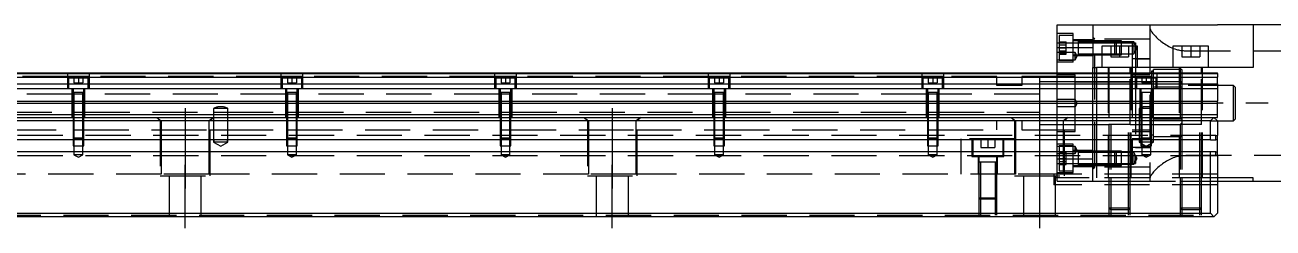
# Model space of a CAD drawing. Extents: x -51 to 1046, y -358 to 109.
# Drawn here: x 485 to 835.6, y -317.1 to -259.9 of the extents above; entities that cross this region are included whole.
import ezdxf

# ---------------------------------------------------------------- set-up
doc = ezdxf.new("R2010")
doc.units = 0
doc.linetypes.add('CENTER', pattern=[50.8, 31.75, -6.35, 6.35, -6.35])
doc.linetypes.add('DASHED', pattern=[19.05, 12.7, -6.35])
doc.layers.get('0').update_dxf_attribs({"linetype": 'CONTINUOUS'})
doc.layers.add('CENTER', color=1, linetype='CENTER')

msp = doc.modelspace()

# ---------------------------------------------------------------- linework, layer by layer
at = {"color": 7, "linetype": 'CONTINUOUS'}
for p, q in [((775, -266.28), (775, -259.93)), ((775, -259.93), (785, -259.93)), ((785, -259.93), (820, -259.93)), ((785, -259.93), (785, -271.93)), ((830, -259.93), (820, -259.93)), ((851, -259.93), (830, -259.93)), ((830, -259.93), (830, -271.93)), ((775, -273.43), (775, -266.28)), ((775, -266.28), (785, -266.28)), ((787.5, -265.93), (787.5, -271.93)), ((797.5, -265.93), (787.5, -265.93)), ((797.5, -271.93), (797.5, -265.93)), ((807.5, -265.93), (807.5, -271.93)), ((817.5, -265.93), (807.5, -265.93)), ((817.5, -271.93), (817.5, -265.93)), ((478.5, -273.43), (820, -273.43)), ((785, -271.93), (786, -271.93)), ((785, -273.43), (785, -271.93)), ((830, -271.93), (786, -271.93)), ((786, -271.93), (786, -273.43)), ((820, -273.56), (820, -273.43)), ((478.5, -273.56), (820, -273.56)), ((478.5, -274.64), (820, -274.64)), ((478.5, -276.51), (820, -276.51)), ((820, -273.56), (820, -274.64)), ((820, -276.51), (820, -274.64)), ((820, -276.51), (820, -277.86)), ((478.5, -277.86), (820, -277.86)), ((801.5, -278.93), (798.5, -278.93)), ((800, -278.93), (798.5, -278.93)), ((801.5, -278.93), (800, -278.93)), ((820, -277.86), (820, -281.34)), ((398.5, -281.93), (820, -281.93)), ((478.5, -281.34), (820, -281.34)), ((820, -281.93), (820, -281.34)), ((820, -285.13), (820, -281.93)), ((0, -285.13), (820, -285.13)), ((1, -285.93), (819, -285.93)), ((818, -286.93), (2, -286.93)), ((818, -286.93), (819, -285.93)), ((818, -292.23), (818, -286.93)), ((819, -285.93), (820, -286.93)), ((819, -285.93), (820, -285.93)), ((820, -285.93), (820, -285.13)), ((820, -286.93), (820, -291.08)), ((818, -292.23), (2, -292.23)), ((818, -292.23), (819.5, -292.23)), ((819.5, -292.23), (819.5, -291.08)), ((819.5, -291.08), (820, -291.08)), ((820, -292.23), (819.5, -292.23)), ((820, -292.23), (820, -291.08)), ((820, -295.63), (820, -292.23)), ((818, -295.63), (2, -295.63)), ((819.5, -295.63), (818, -295.63)), ((818, -312.93), (818, -295.63)), ((819.5, -295.63), (820, -295.63)), ((819.5, -296.78), (819.5, -295.63)), ((820, -296.78), (819.5, -296.78)), ((820, -296.78), (820, -295.63)), ((820, -296.78), (820, -312.93)), ((830, -302.93), (820, -302.93)), ((820, -303.93), (830, -303.93)), ((830, -303.93), (830, -302.93)), ((830, -303.93), (851, -303.93)), ((819, -313.93), (1, -313.93)), ((2, -312.93), (818, -312.93)), ((819, -313.93), (818, -312.93)), ((820, -312.93), (819, -313.93))]:
    msp.add_line(p, q, dxfattribs=at)
at = {"color": 3, "linetype": 'DASHED'}
for p, q in [((779.5, -262.37), (775, -262.37)), ((779.5, -262.87), (775.5, -262.87)), ((775.5, -262.87), (775.5, -266.37)), ((779.5, -270.37), (779.5, -262.37)), ((801, -259.93), (801, -260.55)), ((801, -260.55), (801.01, -260.69)), ((801, -260.55), (801, -303.31)), ((801.01, -260.69), (801.04, -260.85)), ((801.04, -260.85), (801.08, -261.01)), ((801.08, -261.01), (801.15, -261.19)), ((801.15, -261.19), (801.23, -261.37)), ((801.23, -261.37), (801.34, -261.57)), ((801.34, -261.57), (801.45, -261.76)), ((801.45, -261.76), (801.59, -261.97)), ((801.59, -261.97), (801.79, -262.25)), ((801.79, -262.25), (802.02, -262.53)), ((802.02, -262.53), (802.27, -262.83)), ((802.27, -262.83), (802.55, -263.12)), ((775, -264.93), (775.5, -264.93)), ((775, -264.93), (775.5, -264.93)), ((775.5, -264.64), (777.5, -264.64)), ((775.5, -264.87), (777.5, -264.87)), ((775.5, -264.93), (779.5, -264.93)), ((775.5, -264.93), (779.5, -264.93)), ((775.5, -265.51), (777.5, -265.51)), ((775.5, -266.37), (775.5, -269.87)), ((775.5, -266.37), (777.5, -266.37)), ((777.5, -265.51), (777.5, -264.64)), ((777.5, -267.24), (777.5, -265.51)), ((785, -264.12), (779.5, -264.12)), ((780.9, -264.37), (779.5, -264.37)), ((779.5, -264.93), (780.9, -264.93)), ((779.5, -264.93), (780.9, -264.93)), ((780.9, -264.37), (780.89, -264.37)), ((780.9, -264.37), (780.9, -268.37)), ((785, -264.37), (780.9, -264.37)), ((780.9, -264.37), (780.9, -264.37)), ((780.9, -264.37), (780.9, -264.72)), ((780.9, -264.37), (780.9, -268.37)), ((780.9, -264.72), (780.9, -266.24)), ((785, -264.72), (780.9, -264.72)), ((780.9, -264.93), (785, -264.93)), ((780.9, -264.93), (785, -264.93)), ((780.9, -266.24), (780.9, -266.51)), ((780.9, -266.37), (780.9, -268.37)), ((780.9, -266.37), (780.9, -268.37)), ((785.5, -263.93), (785, -263.43)), ((785.5, -263.93), (785, -263.93)), ((791.15, -264.37), (785, -264.37)), ((791.15, -264.37), (785, -264.37)), ((791.5, -264.72), (785, -264.72)), ((785, -264.93), (791.5, -264.93)), ((785, -264.93), (791.5, -264.93)), ((785.5, -299.93), (785.5, -263.93)), ((801, -263.93), (785.5, -263.93)), ((790, -265.93), (790, -268.93)), ((791.5, -264.72), (791.15, -264.37)), ((793, -264.37), (791.15, -264.37)), ((791.15, -265.93), (791.15, -264.37)), ((791.15, -266.37), (791.15, -265.93)), ((791.15, -268.37), (791.15, -266.37)), ((793, -264.72), (791.5, -264.72)), ((791.5, -264.72), (791.5, -265.93)), ((791.5, -264.93), (793, -264.93)), ((791.5, -264.93), (793, -264.93)), ((791.5, -265.93), (791.5, -266.37)), ((791.5, -266.37), (791.5, -268.02)), ((792.5, -265.93), (792.5, -268.93)), ((793, -265.93), (793, -264.37)), ((796.5, -264.72), (793, -264.72)), ((793, -264.93), (796, -264.93)), ((793, -264.93), (796, -264.93)), ((793, -268.37), (793, -265.93)), ((795, -265.93), (795, -268.93)), ((796, -264.93), (797, -264.93)), ((796, -264.93), (796, -265.93)), ((796, -265.93), (796, -271.93)), ((797.45, -266.37), (796.5, -264.72)), ((796.5, -264.72), (796.5, -266.37)), ((796.5, -268.02), (797.45, -266.37)), ((796.5, -266.37), (796.5, -268.02)), ((797, -264.93), (797, -273.43)), ((802.55, -263.12), (802.85, -263.43)), ((802.85, -263.43), (803.18, -263.73)), ((803.18, -263.73), (803.47, -263.99)), ((803.47, -263.99), (803.77, -264.25)), ((803.77, -264.25), (804.1, -264.51)), ((804.1, -264.51), (804.43, -264.76)), ((804.43, -264.76), (804.79, -265.02)), ((804.79, -265.02), (805.17, -265.27)), ((805.17, -265.27), (805.57, -265.52)), ((805.57, -265.52), (805.98, -265.76)), ((805.98, -265.76), (806.36, -265.97)), ((806.36, -265.97), (806.75, -266.16)), ((806.75, -266.16), (807.16, -266.35)), ((807.16, -266.35), (807.58, -266.52)), ((810, -265.93), (810, -268.93)), ((812.5, -265.93), (812.5, -268.93)), ((815, -265.93), (815, -268.93)), ((780, -267.73), (775, -267.73)), ((775, -269.73), (780, -269.73)), ((775.5, -267.24), (777.5, -267.24)), ((775.5, -267.87), (777.5, -267.87)), ((775.5, -268.11), (777.5, -268.11)), ((775.5, -269.87), (779.5, -269.87)), ((777.5, -268.11), (777.5, -267.24)), ((779.5, -268.37), (780.9, -268.37)), ((785, -268.62), (779.5, -268.62)), ((780.6, -268.73), (780, -267.73)), ((780, -268.73), (780, -267.73)), ((780.6, -268.73), (780, -268.73)), ((780, -269.73), (780.6, -268.73)), ((780.6, -268.73), (780, -268.73)), ((780, -269.73), (780, -268.73)), ((780.89, -268.37), (785, -268.37)), ((780.9, -266.51), (780.9, -268.02)), ((780.9, -268.02), (785, -268.02)), ((785, -268.02), (787.5, -268.02)), ((785, -268.37), (787.5, -268.37)), ((785, -268.37), (787.5, -268.37)), ((787.5, -268.02), (791.5, -268.02)), ((787.5, -268.37), (791.15, -268.37)), ((787.5, -268.37), (791.15, -268.37)), ((790, -268.93), (792.5, -268.93)), ((791.15, -268.37), (791.5, -268.02)), ((791.15, -268.37), (793, -268.37)), ((791.5, -268.02), (793, -268.02)), ((792.5, -268.93), (795, -268.93)), ((793, -268.02), (796.5, -268.02)), ((797, -269.43), (796, -269.43)), ((797, -269.43), (797.5, -269.43)), ((797.5, -269.43), (797, -269.43)), ((797.5, -269.43), (801, -269.43)), ((801, -269.43), (797.5, -269.43)), ((807.58, -266.52), (808.01, -266.68)), ((808.01, -266.68), (808.45, -266.82)), ((808.45, -266.82), (808.75, -266.9)), ((808.75, -266.9), (809.06, -266.97)), ((809.06, -266.97), (809.37, -267.04)), ((809.37, -267.04), (809.68, -267.09)), ((809.68, -267.09), (810.01, -267.13)), ((810, -268.93), (812.5, -268.93)), ((810.01, -267.13), (810.34, -267.17)), ((810.34, -267.17), (810.67, -267.18)), ((810.67, -267.18), (811, -267.19)), ((811, -267.19), (843, -267.19)), ((812.5, -268.93), (815, -268.93)), ((497, -277.93), (497, -273.43)), ((503, -273.43), (503, -277.93)), ((557, -277.93), (557, -273.43)), ((563, -273.43), (563, -277.93)), ((617, -277.93), (617, -273.43)), ((623, -273.43), (623, -277.93)), ((677, -277.93), (677, -273.43)), ((683, -273.43), (683, -277.93)), ((737, -277.93), (737, -273.43)), ((743, -273.43), (743, -277.93)), ((779.5, -270.37), (775, -270.37)), ((775, -285.93), (775, -273.43)), ((785, -285.93), (785, -273.43)), ((786, -273.43), (786, -285.93)), ((789.25, -271.93), (789.25, -302.93)), ((789.5, -271.93), (789.5, -273.43)), ((789.5, -273.43), (789.5, -287.93)), ((795.5, -273.43), (795.5, -271.93)), ((795.5, -287.93), (795.5, -273.43)), ((795.75, -302.93), (795.75, -271.93)), ((796, -271.93), (796, -273.43)), ((796, -273.43), (796, -298.93)), ((797, -277.93), (797, -273.43)), ((801.75, -272.93), (801.5, -272.93)), ((801.5, -272.93), (801.5, -273.43)), ((801.5, -273.43), (801.5, -274.93)), ((802, -273.43), (802, -272.43)), ((809.5, -272.43), (802, -272.43)), ((802, -274.93), (802, -273.43)), ((803, -273.43), (803, -277.93)), ((809.25, -271.93), (809.25, -302.93)), ((809.5, -271.93), (809.5, -273.43)), ((810, -272.43), (809.5, -272.43)), ((809.5, -273.43), (809.5, -287.93)), ((810, -272.43), (810, -273.43)), ((810, -273.43), (810, -277.46)), ((815.5, -273.43), (815.5, -271.93)), ((815.5, -287.93), (815.5, -273.43)), ((815.75, -302.93), (815.75, -271.93)), ((497, -274.43), (478.5, -274.43)), ((503, -274.43), (497, -274.43)), ((497.25, -274.93), (497.25, -277.93)), ((502.75, -274.93), (497.25, -274.93)), ((498.75, -274.93), (498.75, -276.23)), ((498.75, -276.23), (500, -276.23)), ((500, -274.93), (500, -276.23)), ((500, -276.23), (501.25, -276.23)), ((501.25, -274.93), (501.25, -276.23)), ((502.75, -277.93), (502.75, -274.93)), ((557, -274.43), (503, -274.43)), ((563, -274.43), (557, -274.43)), ((557.25, -274.93), (557.25, -277.93)), ((562.75, -274.93), (557.25, -274.93)), ((558.75, -274.93), (558.75, -276.23)), ((558.75, -276.23), (560, -276.23)), ((560, -274.93), (560, -276.23)), ((560, -276.23), (561.25, -276.23)), ((561.25, -274.93), (561.25, -276.23)), ((562.75, -277.93), (562.75, -274.93)), ((617, -274.43), (563, -274.43)), ((623, -274.43), (617, -274.43)), ((617.25, -274.93), (617.25, -277.93)), ((622.75, -274.93), (617.25, -274.93)), ((618.75, -274.93), (618.75, -276.23)), ((618.75, -276.23), (620, -276.23)), ((620, -274.93), (620, -276.23)), ((620, -276.23), (621.25, -276.23)), ((621.25, -274.93), (621.25, -276.23)), ((622.75, -277.93), (622.75, -274.93)), ((677, -274.43), (623, -274.43)), ((683, -274.43), (677, -274.43)), ((677.25, -274.93), (677.25, -277.93)), ((682.75, -274.93), (677.25, -274.93)), ((678.75, -274.93), (678.75, -276.23)), ((678.75, -276.23), (680, -276.23)), ((680, -274.93), (680, -276.23)), ((680, -276.23), (681.25, -276.23)), ((681.25, -274.93), (681.25, -276.23)), ((682.75, -277.93), (682.75, -274.93)), ((737, -274.43), (683, -274.43)), ((743, -274.43), (737, -274.43)), ((737.25, -274.93), (737.25, -277.93)), ((742.75, -274.93), (737.25, -274.93)), ((738.75, -274.93), (738.75, -276.23)), ((738.75, -276.23), (740, -276.23)), ((740, -274.93), (740, -276.23)), ((740, -276.23), (741.25, -276.23)), ((741.25, -274.93), (741.25, -276.23)), ((742.75, -277.93), (742.75, -274.93)), ((758, -274.43), (743, -274.43)), ((758, -276.93), (758, -274.43)), ((765, -276.93), (758, -276.93)), ((770, -274.43), (765, -274.43)), ((765, -274.43), (765, -276.93)), ((775, -274.43), (770, -274.43)), ((770, -274.43), (770, -281.93)), ((770, -274.43), (770, -281.93)), ((775, -275.93), (770, -275.93)), ((780, -273.93), (775, -273.93)), ((780, -274.43), (775, -274.43)), ((780, -275.93), (775, -275.93)), ((780, -280.93), (780, -273.93)), ((785, -275.93), (780, -275.93)), ((780, -275.93), (785, -275.93)), ((796, -275.93), (785, -275.93)), ((785, -275.93), (796, -275.93)), ((801, -273.93), (796, -273.93)), ((797, -274.43), (796, -274.43)), ((801.5, -275.93), (796, -275.93)), ((801, -274.43), (797, -274.43)), ((797.25, -274.93), (797.25, -277.93)), ((802.75, -274.93), (797.25, -274.93)), ((798.75, -274.93), (798.75, -276.23)), ((798.75, -276.23), (800, -276.23)), ((800, -274.93), (800, -276.23)), ((800, -276.23), (801.25, -276.23)), ((801.5, -274.43), (801, -274.43)), ((801.25, -274.93), (801.25, -276.23)), ((801.5, -274.93), (801.5, -277.93)), ((809.5, -275.93), (801.5, -275.93)), ((802, -277.46), (802, -274.93)), ((802.75, -277.93), (802.75, -274.93)), ((810, -276.43), (809.5, -275.93)), ((810, -275.93), (809.5, -275.93)), ((824.5, -276.93), (810, -276.93)), ((825, -277.43), (824.5, -276.93)), ((824.5, -286.93), (824.5, -276.93)), ((498.25, -279.43), (478.5, -279.43)), ((503, -277.93), (497, -277.93)), ((498.25, -285.93), (498.25, -277.93)), ((498.5, -279.43), (498.25, -279.43)), ((498.5, -277.93), (498.5, -278.93)), ((498.5, -278.92), (498.5, -278.93)), ((498.5, -278.93), (498.5, -285.93)), ((498.5, -278.93), (498.5, -278.93)), ((500, -278.93), (498.5, -278.93)), ((498.75, -279.43), (498.5, -279.43)), ((498.75, -278.93), (498.75, -285.93)), ((501.25, -279.43), (498.75, -279.43)), ((501.5, -278.93), (500, -278.93)), ((501.25, -285.93), (501.25, -278.93)), ((501.5, -279.43), (501.25, -279.43)), ((501.5, -278.93), (501.5, -277.93)), ((501.5, -278.93), (501.5, -278.92)), ((501.5, -285.93), (501.5, -278.93)), ((501.5, -278.93), (501.5, -278.93)), ((501.75, -279.43), (501.5, -279.43)), ((501.75, -277.93), (501.75, -285.93)), ((558.25, -279.43), (501.75, -279.43)), ((563, -277.93), (557, -277.93)), ((558.25, -285.93), (558.25, -277.93)), ((558.5, -279.43), (558.25, -279.43)), ((558.5, -277.93), (558.5, -278.93)), ((558.5, -278.92), (558.5, -278.93)), ((561.5, -278.93), (558.5, -278.93)), ((558.5, -278.93), (558.5, -285.93)), ((558.5, -278.93), (558.5, -278.93)), ((560, -278.93), (558.5, -278.93)), ((558.75, -279.43), (558.5, -279.43)), ((558.75, -278.93), (558.75, -285.93)), ((561.25, -279.43), (558.75, -279.43)), ((561.5, -278.93), (560, -278.93)), ((561.25, -285.93), (561.25, -278.93)), ((561.5, -279.43), (561.25, -279.43)), ((561.5, -278.93), (561.5, -277.93)), ((561.5, -278.93), (561.5, -278.92)), ((561.5, -285.93), (561.5, -278.93)), ((561.5, -278.93), (561.5, -278.93)), ((561.75, -279.43), (561.5, -279.43)), ((561.75, -277.93), (561.75, -285.93)), ((618.25, -279.43), (561.75, -279.43)), ((623, -277.93), (617, -277.93)), ((618.25, -285.93), (618.25, -277.93)), ((618.5, -279.43), (618.25, -279.43)), ((618.5, -277.93), (618.5, -278.93)), ((618.5, -278.92), (618.5, -278.93)), ((621.5, -278.93), (618.5, -278.93)), ((618.5, -278.93), (618.5, -285.93)), ((618.5, -278.93), (618.5, -278.93)), ((620, -278.93), (618.5, -278.93)), ((618.75, -279.43), (618.5, -279.43)), ((618.75, -278.93), (618.75, -285.93)), ((621.25, -279.43), (618.75, -279.43)), ((621.5, -278.93), (620, -278.93)), ((621.25, -285.93), (621.25, -278.93)), ((621.5, -279.43), (621.25, -279.43)), ((621.5, -278.93), (621.5, -277.93)), ((621.5, -278.93), (621.5, -278.92)), ((621.5, -285.93), (621.5, -278.93)), ((621.5, -278.93), (621.5, -278.93)), ((621.75, -279.43), (621.5, -279.43)), ((621.75, -277.93), (621.75, -285.93)), ((678.25, -279.43), (621.75, -279.43)), ((683, -277.93), (677, -277.93)), ((678.25, -285.93), (678.25, -277.93)), ((678.5, -279.43), (678.25, -279.43)), ((678.5, -277.93), (678.5, -278.93)), ((678.5, -278.92), (678.5, -278.93)), ((678.5, -278.93), (678.5, -285.93)), ((678.5, -278.93), (678.5, -278.93)), ((680, -278.93), (678.5, -278.93)), ((678.75, -279.43), (678.5, -279.43)), ((678.75, -278.93), (678.75, -285.93)), ((681.25, -279.43), (678.75, -279.43)), ((681.5, -278.93), (680, -278.93)), ((681.25, -285.93), (681.25, -278.93)), ((681.5, -279.43), (681.25, -279.43)), ((681.5, -278.93), (681.5, -277.93)), ((681.5, -278.93), (681.5, -278.92)), ((681.5, -285.93), (681.5, -278.93)), ((681.5, -278.93), (681.5, -278.93)), ((681.75, -279.43), (681.5, -279.43)), ((681.75, -277.93), (681.75, -285.93)), ((738.25, -279.43), (681.75, -279.43)), ((743, -277.93), (737, -277.93)), ((738.25, -285.93), (738.25, -277.93)), ((738.5, -279.43), (738.25, -279.43)), ((738.5, -277.93), (738.5, -278.93)), ((738.5, -278.92), (738.5, -278.93)), ((738.5, -278.93), (738.5, -285.93)), ((738.5, -278.93), (738.5, -278.93)), ((740, -278.93), (738.5, -278.93)), ((738.75, -279.43), (738.5, -279.43)), ((738.75, -278.93), (738.75, -285.93)), ((741.25, -279.43), (738.75, -279.43)), ((741.5, -278.93), (740, -278.93)), ((741.25, -285.93), (741.25, -278.93)), ((741.5, -279.43), (741.25, -279.43)), ((741.5, -278.93), (741.5, -277.93)), ((741.5, -278.93), (741.5, -278.92)), ((741.5, -285.93), (741.5, -278.93)), ((741.5, -278.93), (741.5, -278.93)), ((741.75, -279.43), (741.5, -279.43)), ((741.75, -277.93), (741.75, -285.93)), ((770, -279.43), (741.75, -279.43)), ((797, -277.93), (797, -298.93)), ((803, -277.93), (797, -277.93)), ((798.25, -285.93), (798.25, -277.93)), ((798.5, -277.93), (798.5, -278.93)), ((798.5, -278.92), (798.5, -278.93)), ((798.5, -278.93), (798.5, -278.93)), ((798.5, -278.93), (798.5, -285.93)), ((798.75, -278.93), (798.75, -285.93)), ((801.25, -285.93), (801.25, -278.93)), ((801.5, -278.93), (801.5, -277.93)), ((801.5, -278.93), (801.5, -278.92)), ((801.5, -278.93), (801.5, -278.93)), ((801.5, -285.93), (801.5, -278.93)), ((801.75, -277.93), (801.75, -285.93)), ((802, -283.43), (802, -277.46)), ((810, -277.46), (802, -277.46)), ((810, -277.46), (810, -286.4)), ((825, -277.43), (825, -286.43)), ((478.5, -281.93), (820, -281.93)), ((538, -283.43), (538, -285.93)), ((542, -283.43), (538, -283.43)), ((540.06, -282.93), (539.94, -282.93)), ((542, -285.93), (542, -283.43)), ((770, -281.93), (770, -285.93)), ((770, -281.93), (770, -285.93)), ((780, -280.93), (775, -280.93)), ((780, -282.93), (775, -282.93)), ((780.6, -281.93), (780, -280.93)), ((780, -282.93), (780, -280.93)), ((780.6, -281.93), (780, -282.93)), ((780, -289.93), (780, -282.93)), ((798, -283.43), (798, -285.93)), ((798.25, -283.43), (798, -283.43)), ((798.5, -283.43), (798.25, -283.43)), ((798.75, -283.43), (798.5, -283.43)), ((801.25, -283.43), (798.75, -283.43)), ((800.06, -282.93), (799.94, -282.93)), ((801.5, -283.43), (801.25, -283.43)), ((801.75, -283.43), (801.5, -283.43)), ((802, -283.43), (801.75, -283.43)), ((802, -285.93), (802, -283.43)), ((441.75, -284.43), (498.25, -284.43)), ((498.25, -284.43), (498.5, -284.43)), ((498.5, -284.43), (498.75, -284.43)), ((498.5, -285.93), (498.5, -291.68)), ((498.5, -285.93), (498.5, -291.68)), ((498.75, -284.43), (501.25, -284.43)), ((498.75, -285.93), (498.75, -291.93)), ((501.25, -284.43), (501.5, -284.43)), ((501.25, -291.93), (501.25, -285.93)), ((501.5, -284.43), (501.75, -284.43)), ((501.5, -291.68), (501.5, -285.93)), ((501.5, -291.68), (501.5, -285.93)), ((501.75, -284.43), (538, -284.43)), ((522, -285.93), (523, -286.93)), ((522.06, -285.93), (523.29, -286.93)), ((523, -286.93), (523, -302.43)), ((523.29, -286.93), (523.29, -292.23)), ((537.94, -285.93), (536.71, -286.93)), ((536.71, -292.23), (536.71, -286.93)), ((537, -286.93), (538, -285.93)), ((537, -302.43), (537, -286.93)), ((538, -284.43), (542, -284.43)), ((538, -285.93), (538, -292.23)), ((542, -284.43), (558.25, -284.43)), ((542, -292.23), (542, -285.93)), ((558.25, -284.43), (558.5, -284.43)), ((558.5, -284.43), (558.75, -284.43)), ((558.5, -285.93), (558.5, -291.68)), ((558.5, -285.93), (558.5, -291.68)), ((558.75, -284.43), (561.25, -284.43)), ((558.75, -285.93), (558.75, -291.93)), ((561.25, -284.43), (561.5, -284.43)), ((561.25, -291.93), (561.25, -285.93)), ((561.5, -284.43), (561.75, -284.43)), ((561.5, -291.68), (561.5, -285.93)), ((561.5, -291.68), (561.5, -285.93)), ((561.75, -284.43), (618.25, -284.43)), ((618.25, -284.43), (618.5, -284.43)), ((618.5, -284.43), (618.75, -284.43)), ((618.5, -285.93), (618.5, -291.68)), ((618.5, -285.93), (618.5, -291.68)), ((618.75, -284.43), (621.25, -284.43)), ((618.75, -285.93), (618.75, -291.93)), ((621.25, -284.43), (621.5, -284.43)), ((621.25, -291.93), (621.25, -285.93)), ((621.5, -284.43), (621.75, -284.43)), ((621.5, -291.68), (621.5, -285.93)), ((621.5, -291.68), (621.5, -285.93)), ((621.75, -284.43), (678.25, -284.43)), ((642, -285.93), (643, -286.93)), ((642.06, -285.93), (643.29, -286.93)), ((643, -286.93), (643, -302.43)), ((643.29, -286.93), (643.29, -292.23)), ((657.94, -285.93), (656.71, -286.93)), ((656.71, -292.23), (656.71, -286.93)), ((657, -286.93), (658, -285.93)), ((657, -302.43), (657, -286.93)), ((678.25, -284.43), (678.5, -284.43)), ((678.5, -284.43), (678.75, -284.43)), ((678.5, -285.93), (678.5, -291.68)), ((678.5, -285.93), (678.5, -291.68)), ((678.75, -284.43), (681.25, -284.43)), ((678.75, -285.93), (678.75, -291.93)), ((681.25, -284.43), (681.5, -284.43)), ((681.25, -291.93), (681.25, -285.93)), ((681.5, -284.43), (681.75, -284.43)), ((681.5, -291.68), (681.5, -285.93)), ((681.5, -291.68), (681.5, -285.93)), ((681.75, -284.43), (738.25, -284.43)), ((738.25, -284.43), (738.5, -284.43)), ((738.5, -284.43), (738.75, -284.43)), ((738.5, -285.93), (738.5, -291.68)), ((738.5, -285.93), (738.5, -291.68)), ((738.75, -284.43), (741.25, -284.43)), ((738.75, -285.93), (738.75, -291.93)), ((741.25, -284.43), (741.5, -284.43)), ((741.25, -291.93), (741.25, -285.93)), ((741.5, -284.43), (741.75, -284.43)), ((741.5, -291.68), (741.5, -285.93)), ((741.5, -291.68), (741.5, -285.93)), ((741.75, -284.43), (770, -284.43)), ((758, -289.43), (758, -286.93)), ((762, -285.93), (763, -286.93)), ((762.06, -285.93), (763.29, -286.93)), ((763, -286.93), (763, -302.43)), ((763.29, -286.93), (763.29, -292.23)), ((765, -286.93), (765, -289.43)), ((770, -285.93), (770, -289.43)), ((770, -285.93), (770, -289.43)), ((775, -292.23), (775, -285.93)), ((777.94, -285.93), (776.71, -286.93)), ((776.71, -292.23), (776.71, -286.93)), ((777, -286.93), (778, -285.93)), ((777, -302.43), (777, -286.93)), ((785, -292.23), (785, -285.93)), ((786, -285.93), (786, -292.23)), ((798, -285.93), (798, -292.23)), ((798.5, -285.93), (798.5, -291.68)), ((798.5, -285.93), (798.5, -291.68)), ((798.75, -285.93), (798.75, -291.93)), ((801.25, -291.93), (801.25, -285.93)), ((801.5, -291.68), (801.5, -285.93)), ((801.5, -291.68), (801.5, -285.93)), ((802, -292.23), (802, -285.93)), ((810, -286.4), (802, -286.4)), ((809.5, -287.93), (810, -287.43)), ((810, -286.4), (810, -287.93)), ((818, -286.93), (820, -286.93)), ((820, -286.93), (824.5, -286.93)), ((824.5, -286.93), (825, -286.43)), ((443, -289.43), (498.5, -289.43)), ((498.5, -289.43), (498.75, -289.43)), ((498.75, -289.43), (501.25, -289.43)), ((501.25, -289.43), (501.5, -289.43)), ((501.5, -289.43), (523.29, -289.43)), ((523.29, -289.43), (536.71, -289.43)), ((536.71, -289.43), (538, -289.43)), ((538, -289.43), (542, -289.43)), ((542, -289.43), (558.5, -289.43)), ((558.5, -289.43), (558.75, -289.43)), ((558.75, -289.43), (561.25, -289.43)), ((561.25, -289.43), (561.5, -289.43)), ((561.5, -289.43), (618.5, -289.43)), ((618.5, -289.43), (618.75, -289.43)), ((618.75, -289.43), (621.25, -289.43)), ((621.25, -289.43), (621.5, -289.43)), ((621.5, -289.43), (643.29, -289.43)), ((643.29, -289.43), (656.71, -289.43)), ((656.71, -289.43), (678.5, -289.43)), ((678.5, -289.43), (678.75, -289.43)), ((678.75, -289.43), (681.25, -289.43)), ((681.25, -289.43), (681.5, -289.43)), ((681.5, -289.43), (738.5, -289.43)), ((738.5, -289.43), (738.75, -289.43)), ((738.75, -289.43), (741.25, -289.43)), ((741.25, -289.43), (741.5, -289.43)), ((741.5, -289.43), (758, -289.43)), ((765, -289.43), (770, -289.43)), ((770, -287.93), (775, -287.93)), ((770, -289.43), (775, -289.43)), ((775, -287.93), (776.71, -287.93)), ((775, -289.43), (776.71, -289.43)), ((775, -289.93), (780, -289.93)), ((776.71, -287.93), (780, -287.93)), ((776.71, -289.43), (780, -289.43)), ((780, -287.93), (785, -287.93)), ((780, -287.93), (785, -287.93)), ((785, -287.93), (789.4, -287.93)), ((785, -287.93), (789.4, -287.93)), ((789.4, -287.93), (789.5, -287.93)), ((789.4, -287.93), (789.5, -287.93)), ((789.5, -287.92), (789.5, -302.93)), ((795.5, -287.93), (789.5, -287.93)), ((795.5, -287.93), (789.5, -287.93)), ((795.5, -287.93), (789.5, -287.93)), ((790, -287.93), (790, -302.93)), ((795, -302.93), (795, -287.93)), ((795.5, -302.93), (795.5, -287.92)), ((795.5, -287.93), (795.6, -287.93)), ((795.5, -287.93), (795.6, -287.93)), ((795.6, -287.93), (796, -287.93)), ((795.6, -287.93), (796, -287.93)), ((796, -287.93), (801.5, -287.93)), ((796, -289.43), (801.5, -289.43)), ((796, -289.93), (801, -289.93)), ((801.5, -287.93), (809.5, -287.93)), ((801.75, -290.93), (801.5, -290.93)), ((809.5, -287.92), (809.5, -302.93)), ((815.5, -287.93), (809.5, -287.93)), ((815.5, -287.93), (809.5, -287.93)), ((810, -287.93), (810, -302.93)), ((815, -302.93), (815, -287.93)), ((815.5, -302.93), (815.5, -287.92)), ((819.5, -291.08), (0.5, -291.08)), ((498.5, -291.68), (498.75, -291.93)), ((498.5, -291.68), (498.5, -292.23)), ((498.5, -291.68), (501.5, -291.68)), ((498.5, -292.23), (498.5, -293.93)), ((498.5, -293.93), (501.5, -293.93)), ((498.75, -291.93), (498.75, -293.93)), ((501.25, -291.93), (498.75, -291.93)), ((498.75, -293.93), (498.75, -296.43)), ((501.25, -291.93), (501.5, -291.68)), ((501.25, -293.93), (501.25, -291.93)), ((501.25, -296.43), (501.25, -293.93)), ((501.5, -292.23), (501.5, -291.68)), ((501.5, -293.93), (501.5, -292.23)), ((523.29, -292.23), (523.29, -295.63)), ((536.71, -295.63), (536.71, -292.23)), ((538, -292.23), (538, -292.3)), ((538, -292.3), (538, -292.93)), ((538, -292.3), (538.17, -292.93)), ((542, -292.3), (538, -292.3)), ((538, -292.93), (540, -294.08)), ((542, -292.93), (538, -292.93)), ((540, -294.08), (542, -292.93)), ((541.83, -292.93), (542, -292.3)), ((542, -292.3), (542, -292.23)), ((542, -292.93), (542, -292.3)), ((558.5, -291.68), (558.75, -291.93)), ((558.5, -291.68), (558.5, -292.23)), ((558.5, -291.68), (561.5, -291.68)), ((558.5, -292.23), (558.5, -293.93)), ((558.5, -293.93), (561.5, -293.93)), ((558.75, -291.93), (558.75, -293.93)), ((561.25, -291.93), (558.75, -291.93)), ((558.75, -293.93), (558.75, -296.43)), ((561.25, -291.93), (561.5, -291.68)), ((561.25, -293.93), (561.25, -291.93)), ((561.25, -296.43), (561.25, -293.93)), ((561.5, -292.23), (561.5, -291.68)), ((561.5, -293.93), (561.5, -292.23)), ((618.5, -291.68), (618.75, -291.93)), ((618.5, -291.68), (618.5, -292.23)), ((618.5, -291.68), (621.5, -291.68)), ((618.5, -292.23), (618.5, -293.93)), ((618.5, -293.93), (621.5, -293.93)), ((618.75, -291.93), (618.75, -293.93)), ((621.25, -291.93), (618.75, -291.93)), ((618.75, -293.93), (618.75, -296.43)), ((621.25, -291.93), (621.5, -291.68)), ((621.25, -293.93), (621.25, -291.93)), ((621.25, -296.43), (621.25, -293.93)), ((621.5, -292.23), (621.5, -291.68)), ((621.5, -293.93), (621.5, -292.23)), ((643.29, -292.23), (643.29, -295.63)), ((656.71, -295.63), (656.71, -292.23)), ((678.5, -291.68), (678.75, -291.93)), ((678.5, -291.68), (678.5, -292.23)), ((678.5, -291.68), (681.5, -291.68)), ((678.5, -292.23), (678.5, -293.93)), ((678.5, -293.93), (681.5, -293.93)), ((678.75, -291.93), (678.75, -293.93)), ((681.25, -291.93), (678.75, -291.93)), ((678.75, -293.93), (678.75, -296.43)), ((681.25, -291.93), (681.5, -291.68)), ((681.25, -293.93), (681.25, -291.93)), ((681.25, -296.43), (681.25, -293.93)), ((681.5, -292.23), (681.5, -291.68)), ((681.5, -293.93), (681.5, -292.23)), ((738.5, -291.68), (738.75, -291.93)), ((738.5, -291.68), (738.5, -292.23)), ((738.5, -291.68), (741.5, -291.68)), ((738.5, -292.23), (738.5, -293.93)), ((738.5, -293.93), (741.5, -293.93)), ((738.75, -291.93), (738.75, -293.93)), ((741.25, -291.93), (738.75, -291.93)), ((738.75, -293.93), (738.75, -296.43)), ((741.25, -291.93), (741.5, -291.68)), ((741.25, -293.93), (741.25, -291.93)), ((741.25, -296.43), (741.25, -293.93)), ((741.5, -292.23), (741.5, -291.68)), ((741.5, -293.93), (741.5, -292.23)), ((748, -292.23), (748, -291.93)), ((763, -291.93), (748, -291.93)), ((748, -295.63), (748, -292.23)), ((751, -291.93), (751, -296.93)), ((751.25, -291.93), (751.25, -292.23)), ((751.25, -292.23), (751.25, -295.63)), ((753.5, -291.93), (753.5, -294.43)), ((753.5, -294.43), (755.5, -294.43)), ((755.5, -291.93), (755.5, -294.43)), ((755.5, -294.43), (757.5, -294.43)), ((757.5, -291.93), (757.5, -294.43)), ((759.75, -292.23), (759.75, -291.93)), ((759.75, -295.63), (759.75, -292.23)), ((760, -296.93), (760, -291.93)), ((763, -291.93), (763, -301.93)), ((763.29, -292.23), (763.29, -295.63)), ((775, -295.63), (775, -292.23)), ((779.5, -293.49), (775, -293.49)), ((780, -294.13), (775, -294.13)), ((776.71, -293.99), (775.5, -293.99)), ((775.5, -293.99), (775.5, -295.63)), ((776.71, -295.63), (776.71, -292.23)), ((779.5, -293.99), (776.71, -293.99)), ((779.5, -297.49), (779.5, -293.49)), ((780.6, -295.13), (780, -294.13)), ((780, -295.13), (780, -294.13)), ((785, -295.63), (785, -292.23)), ((786, -292.23), (786, -295.63)), ((796, -291.93), (798.75, -291.93)), ((798.75, -291.93), (796, -291.93)), ((797, -294.43), (796, -294.43)), ((797, -294.43), (801, -294.43)), ((801, -294.43), (797, -294.43)), ((798, -292.23), (798, -292.3)), ((798, -292.3), (798, -292.93)), ((798, -292.3), (798.17, -292.93)), ((798.5, -292.3), (798, -292.3)), ((798, -292.93), (800, -294.08)), ((802, -292.93), (798, -292.93)), ((798.5, -291.68), (798.75, -291.93)), ((798.5, -291.68), (798.5, -292.23)), ((798.5, -291.68), (801.5, -291.68)), ((798.5, -292.23), (798.5, -293.93)), ((801.5, -292.3), (798.5, -292.3)), ((798.5, -293.93), (801.5, -293.93)), ((798.75, -291.93), (798.75, -293.93)), ((801.25, -291.93), (798.75, -291.93)), ((798.75, -293.93), (798.75, -296.43)), ((800, -294.08), (802, -292.93)), ((801.25, -291.93), (801.5, -291.68)), ((801.25, -293.93), (801.25, -291.93)), ((801.25, -296.43), (801.25, -293.93)), ((801.5, -292.23), (801.5, -291.68)), ((801.5, -293.93), (801.5, -292.23)), ((802, -292.3), (801.5, -292.3)), ((801.83, -292.93), (802, -292.3)), ((810, -291.43), (802, -291.43)), ((802, -292.3), (802, -292.23)), ((802, -292.93), (802, -292.3)), ((819.5, -296.78), (0.5, -296.78)), ((498.75, -296.43), (500, -297.15)), ((501.25, -296.43), (498.75, -296.43)), ((500, -297.15), (501.25, -296.43)), ((523.29, -295.63), (523.29, -301.93)), ((536.71, -301.93), (536.71, -295.63)), ((558.75, -296.43), (560, -297.15)), ((561.25, -296.43), (558.75, -296.43)), ((560, -297.15), (561.25, -296.43)), ((618.75, -296.43), (620, -297.15)), ((621.25, -296.43), (618.75, -296.43)), ((620, -297.15), (621.25, -296.43)), ((643.29, -295.63), (643.29, -301.93)), ((656.71, -301.93), (656.71, -295.63)), ((678.75, -296.43), (680, -297.15)), ((681.25, -296.43), (678.75, -296.43)), ((680, -297.15), (681.25, -296.43)), ((738.75, -296.43), (740, -297.15)), ((741.25, -296.43), (738.75, -296.43)), ((740, -297.15), (741.25, -296.43)), ((748, -301.93), (748, -295.63)), ((751, -296.93), (760, -296.93)), ((751.25, -295.63), (751.25, -296.93)), ((752.75, -296.93), (752.75, -301.93)), ((753, -296.93), (753, -298.53)), ((758, -298.53), (758, -296.93)), ((758.25, -301.93), (758.25, -296.93)), ((759.75, -296.93), (759.75, -295.63)), ((763.29, -295.63), (763.29, -301.93)), ((775, -297.58), (775, -295.63)), ((775, -296.13), (780, -296.13)), ((775, -301.93), (775, -297.58)), ((775, -297.58), (776.71, -297.58)), ((775.5, -295.63), (775.5, -300.99)), ((775.5, -295.75), (777.5, -295.75)), ((775.5, -295.99), (777.5, -295.99)), ((775.5, -296.62), (777.5, -296.62)), ((775.5, -297.49), (777.5, -297.49)), ((776.71, -301.93), (776.71, -295.63)), ((776.71, -297.58), (785, -297.58)), ((777.5, -295.99), (777.5, -295.75)), ((777.5, -297.49), (777.5, -295.99)), ((777.5, -298.99), (777.5, -297.49)), ((785, -295.24), (779.5, -295.24)), ((780.9, -295.49), (779.5, -295.49)), ((779.5, -301.49), (779.5, -297.49)), ((780, -296.13), (780.6, -295.13)), ((780.6, -295.13), (780, -295.13)), ((780, -296.13), (780, -295.13)), ((780.6, -295.13), (780, -295.13)), ((780.9, -295.49), (780.89, -295.49)), ((780.9, -295.49), (780.9, -295.63)), ((780.9, -295.49), (780.9, -299.49)), ((780.9, -295.49), (780.9, -295.49)), ((785, -295.49), (780.9, -295.49)), ((780.9, -295.49), (780.9, -299.49)), ((780.9, -295.63), (780.9, -295.84)), ((780.9, -295.84), (780.9, -299.14)), ((785, -295.84), (780.9, -295.84)), ((780.9, -297.49), (780.9, -299.49)), ((780.9, -297.49), (780.9, -299.49)), ((791.15, -295.49), (785, -295.49)), ((791.15, -295.49), (785, -295.49)), ((785, -302.93), (785, -295.63)), ((791.5, -295.84), (785, -295.84)), ((786, -295.63), (786, -302.93)), ((791.15, -299.49), (791.15, -295.49)), ((791.5, -295.84), (791.15, -295.49)), ((793, -295.49), (791.15, -295.49)), ((793, -295.84), (791.5, -295.84)), ((791.5, -295.84), (791.5, -299.14)), ((793, -299.49), (793, -295.49)), ((796.5, -295.84), (793, -295.84)), ((797.45, -297.49), (796.5, -295.84)), ((796.5, -295.84), (796.5, -299.14)), ((796.5, -299.14), (797.45, -297.49)), ((798.75, -296.43), (800, -297.15)), ((801.25, -296.43), (798.75, -296.43)), ((800, -297.15), (801.25, -296.43)), ((806.42, -297.86), (806.07, -298.05)), ((806.79, -297.68), (806.42, -297.86)), ((807.17, -297.51), (806.79, -297.68)), ((807.55, -297.35), (807.17, -297.51)), ((807.95, -297.2), (807.55, -297.35)), ((808.36, -297.07), (807.95, -297.2)), ((808.68, -296.98), (808.36, -297.07)), ((809.01, -296.9), (808.68, -296.98)), ((809.34, -296.83), (809.01, -296.9)), ((809.62, -296.78), (809.34, -296.83)), ((811, -296.67), (809.62, -296.78)), ((843, -296.67), (811, -296.67)), ((753, -298.52), (753, -298.53)), ((758, -298.53), (753, -298.53)), ((753, -298.53), (753, -298.53)), ((753, -298.53), (753, -301.93)), ((753.4, -298.53), (753.4, -301.93)), ((757.6, -301.93), (757.6, -298.53)), ((758, -298.53), (758, -298.52)), ((758, -298.53), (758, -298.53)), ((758, -301.93), (758, -298.53)), ((775, -298.93), (775.5, -298.93)), ((775, -298.93), (775.5, -298.93)), ((775, -301.49), (779.5, -301.49)), ((775.5, -298.35), (777.5, -298.35)), ((775.5, -298.93), (776.71, -298.93)), ((775.5, -298.93), (776.71, -298.93)), ((775.5, -298.99), (777.5, -298.99)), ((775.5, -299.22), (777.5, -299.22)), ((775.5, -300.99), (776.71, -300.99)), ((776.71, -298.93), (779.5, -298.93)), ((776.71, -298.93), (779.5, -298.93)), ((776.71, -300.99), (779.5, -300.99)), ((777.5, -299.22), (777.5, -298.99)), ((779.5, -298.93), (780.9, -298.93)), ((779.5, -298.93), (780.9, -298.93)), ((779.5, -299.49), (780.9, -299.49)), ((779.5, -299.74), (785, -299.74)), ((780.89, -299.49), (785, -299.49)), ((780.9, -298.93), (785, -298.93)), ((780.9, -298.93), (785, -298.93)), ((780.9, -299.14), (785, -299.14)), ((785, -298.93), (796, -298.93)), ((785, -298.93), (796, -298.93)), ((785, -299.14), (791.5, -299.14)), ((785, -299.49), (791.15, -299.49)), ((785, -299.49), (791.15, -299.49)), ((785, -300.43), (785.5, -299.93)), ((785.5, -299.93), (785, -299.93)), ((801, -299.93), (785.5, -299.93)), ((791.15, -299.49), (791.5, -299.14)), ((791.15, -299.49), (793, -299.49)), ((791.5, -299.14), (793, -299.14)), ((793, -299.14), (796.5, -299.14)), ((796, -298.93), (797, -298.93)), ((802.04, -301.3), (801.84, -301.55)), ((802.26, -301.05), (802.04, -301.3)), ((802.49, -300.8), (802.26, -301.05)), ((802.74, -300.55), (802.49, -300.8)), ((803, -300.29), (802.74, -300.55)), ((803.28, -300.03), (803, -300.29)), ((803.58, -299.77), (803.28, -300.03)), ((803.9, -299.51), (803.58, -299.77)), ((804.23, -299.25), (803.9, -299.51)), ((804.57, -299), (804.23, -299.25)), ((804.93, -298.75), (804.57, -299)), ((805.29, -298.51), (804.93, -298.75)), ((805.67, -298.28), (805.29, -298.51)), ((806.07, -298.05), (805.67, -298.28)), ((523.29, -301.93), (416.71, -301.93)), ((523, -302.43), (537, -302.43)), ((536.71, -301.93), (523.29, -301.93)), ((525.5, -302.43), (525.5, -313.93)), ((534.5, -313.93), (534.5, -302.43)), ((643.29, -301.93), (536.71, -301.93)), ((643, -302.43), (657, -302.43)), ((656.71, -301.93), (643.29, -301.93)), ((645.5, -302.43), (645.5, -313.93)), ((654.5, -313.93), (654.5, -302.43)), ((763.29, -301.93), (656.71, -301.93)), ((753, -301.93), (753, -308.53)), ((753, -301.93), (753, -308.53)), ((753.4, -301.93), (753.4, -308.93)), ((757.6, -308.93), (757.6, -301.93)), ((758, -308.53), (758, -301.93)), ((758, -308.53), (758, -301.93)), ((763, -302.43), (777, -302.43)), ((776.71, -301.93), (763.29, -301.93)), ((765.5, -302.43), (765.5, -313.93)), ((774, -301.93), (774, -302.93)), ((774, -302.93), (774, -304.93)), ((784, -302.93), (774, -302.93)), ((779, -304.93), (774, -304.93)), ((774.5, -313.93), (774.5, -302.43)), ((775, -303.93), (775, -301.93)), ((775, -303.93), (785, -303.93)), ((820, -301.93), (776.71, -301.93)), ((820, -304.93), (779, -304.93)), ((820, -302.93), (784, -302.93)), ((785, -303.93), (785, -302.93)), ((785, -303.93), (789.5, -303.93)), ((789.5, -302.93), (789.5, -311.43)), ((789.5, -302.93), (789.5, -311.43)), ((789.5, -303.93), (790, -303.93)), ((790, -302.93), (790, -311.93)), ((790, -303.93), (795, -303.93)), ((795, -311.93), (795, -302.93)), ((795, -303.93), (795.5, -303.93)), ((795.5, -311.43), (795.5, -302.93)), ((795.5, -311.43), (795.5, -302.93)), ((795.5, -303.93), (809.5, -303.93)), ((801.01, -303.17), (801, -303.31)), ((801, -303.31), (801, -303.93)), ((801.03, -303.03), (801.01, -303.17)), ((801.07, -302.88), (801.03, -303.03)), ((801.13, -302.71), (801.07, -302.88)), ((801.23, -302.5), (801.13, -302.71)), ((801.35, -302.27), (801.23, -302.5)), ((801.5, -302.03), (801.35, -302.27)), ((801.66, -301.79), (801.5, -302.03)), ((801.84, -301.55), (801.66, -301.79)), ((809.5, -302.93), (809.5, -311.43)), ((809.5, -302.93), (809.5, -311.43)), ((809.5, -303.93), (810, -303.93)), ((810, -302.93), (810, -311.93)), ((810, -303.93), (815, -303.93)), ((815, -311.93), (815, -302.93)), ((815, -303.93), (815.5, -303.93)), ((815.5, -311.43), (815.5, -302.93)), ((815.5, -311.43), (815.5, -302.93)), ((815.5, -303.93), (820, -303.93)), ((753, -308.53), (753.4, -308.93)), ((753, -308.53), (753, -313.43)), ((753, -308.53), (758, -308.53)), ((757.6, -308.93), (758, -308.53)), ((758, -313.43), (758, -308.53)), ((753.4, -308.93), (753.4, -313.43)), ((757.6, -308.93), (753.4, -308.93)), ((757.6, -313.43), (757.6, -308.93)), ((789.5, -311.43), (790, -311.93)), ((789.5, -311.43), (789.5, -313.43)), ((789.5, -311.43), (795.5, -311.43)), ((790, -311.93), (790, -313.43)), ((795, -311.93), (790, -311.93)), ((795, -311.93), (795.5, -311.43)), ((795, -313.43), (795, -311.93)), ((795.5, -313.43), (795.5, -311.43)), ((809.5, -311.43), (810, -311.93)), ((809.5, -311.43), (809.5, -313.43)), ((809.5, -311.43), (815.5, -311.43)), ((810, -311.93), (810, -313.43)), ((815, -311.93), (810, -311.93)), ((815, -311.93), (815.5, -311.43)), ((815, -313.43), (815, -311.93)), ((815.5, -313.43), (815.5, -311.43)), ((0.5, -313.43), (819.5, -313.43))]:
    msp.add_line(p, q, dxfattribs=at)
for centre, radius, start, end in [((801.75, -272.68), 0.25, 270, 0), ((539.94, -286.93), 4, 90, 118.9695), ((540.06, -286.93), 4, 61.0305, 90), ((799.94, -286.93), 4, 114.9511, 118.9695), ((799.94, -286.93), 4, 111.0599, 114.9511), ((799.94, -286.93), 4, 107.2682, 111.0599), ((799.94, -286.93), 4, 90, 107.2682), ((800.06, -286.93), 4, 72.7318, 90), ((800.06, -286.93), 4, 68.9401, 72.7318), ((800.06, -286.93), 4, 65.0489, 68.9401), ((800.06, -286.93), 4, 61.0305, 65.0489), ((801.75, -291.18), 0.25, 0, 90)]:
    msp.add_arc(centre, radius, start, end, dxfattribs=at)
at = {"layer": 'CENTER', "color": 1, "linetype": 'CENTER'}
for p, q in [((530, -283.38), (530, -305.98)), ((650, -283.38), (650, -305.98)), ((770, -283.38), (770, -305.98)), ((872.37, -281.93), (820, -281.93)), ((530, -317.08), (530, -299.28)), ((650, -317.08), (650, -299.28)), ((770, -299.28), (770, -317.08))]:
    msp.add_line(p, q, dxfattribs=at)

doc.saveas('drawing.dxf')
